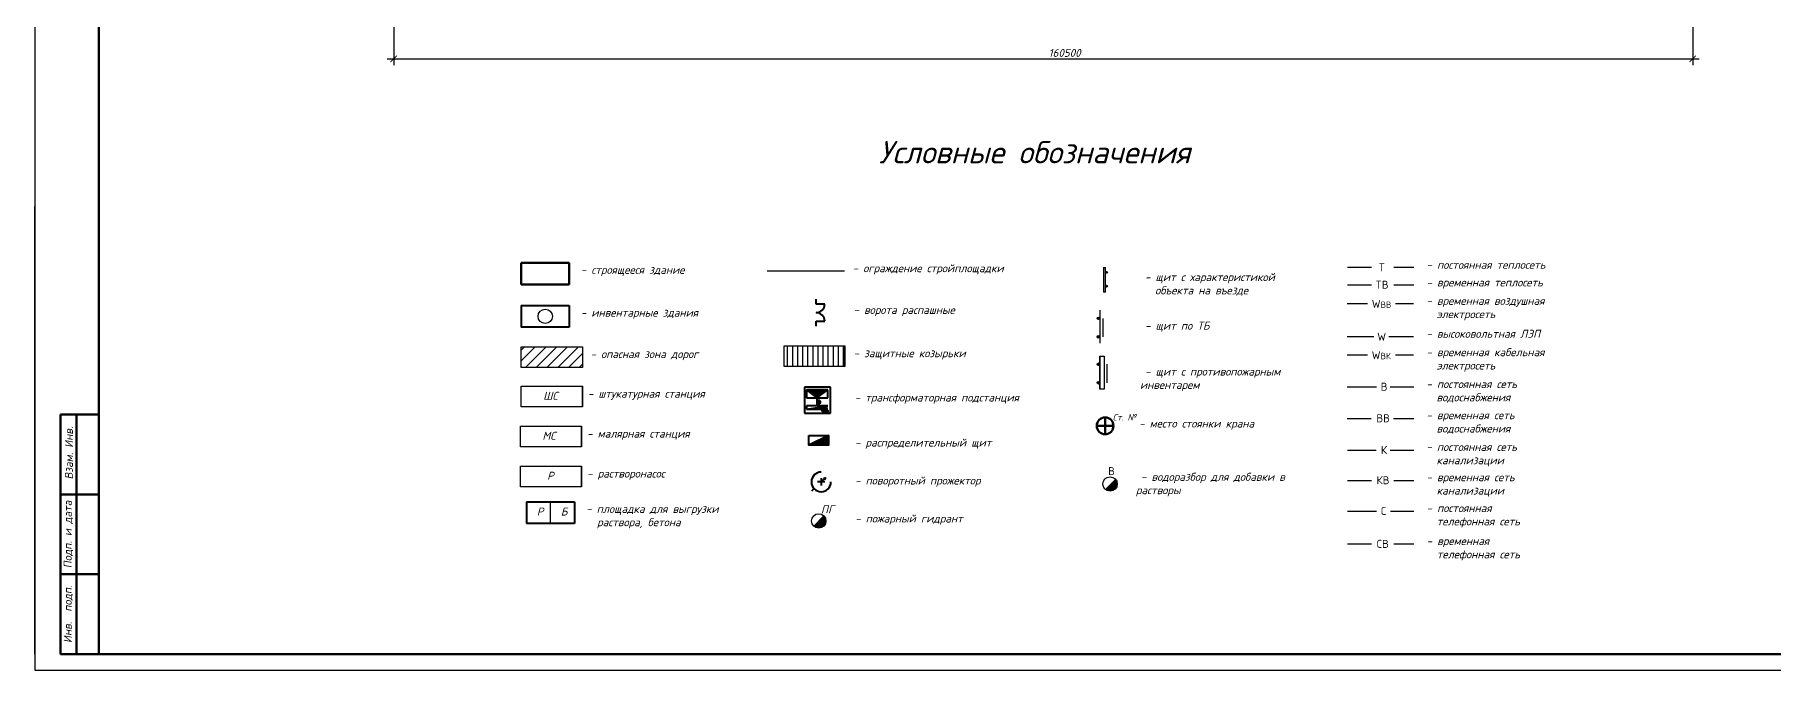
# Model space of a CAD drawing. Header units: millimetres. Extents: x -345369 to 252202, y 74562 to 424723.
# Drawn here: x 80777 to 135099, y 136341 to 156212 of the extents above; entities that cross this region are included whole.
import ezdxf

# ---------------------------------------------------------------- set-up
doc = ezdxf.new("R2010")
doc.units = ezdxf.units.MM
for name, color, linetype, lineweight in [('Канализация', 2, 'Continuous', 25), ('Основной [&]', 7, 'Continuous', 18), ('Рамка', 7, 'Continuous', 25), ('ТОнкая', 7, 'Continuous', 35)]:
    doc.layers.add(name, color=color, linetype=linetype, lineweight=lineweight)
doc.styles.add('PSTUDIO', font='isocpeur.TTF', dxfattribs={"oblique": 10, "height": 350})
doc.styles.get("Standard").update_dxf_attribs({"font": 'isocpeur.TTF', "oblique": 15})
doc.styles.add('standart-наклонный', font='isocpeui.ttf', dxfattribs={"height": 3})
doc.styles.add('вано размеры', font='isocpeui.ttf', dxfattribs={"height": 250})
doc.styles.add('Мой стиль', font='isocpeur.TTF', dxfattribs={"height": 4})
doc.linetypes.add('ограждение2', pattern='A,6.35,-2.54,[132,ltypeshp.shx,S=2.54,R=0,X=-2.54,Y=0],-2.54,25.4', length=36.83)
doc.dimstyles.new('ss400', dxfattribs={"dimtxt": 250, "dimasz": 200, "dimexe": 200, "dimexo": 200, "dimgap": 62.5, "dimtad": 1, "dimdec": 0, "dimlfac": 4, "dimrnd": 10, "dimdsep": 46, "dimtxsty": 'Standard', "dimblk": 'ARCHTICK', "dimcen": 250, "dimdle": 200, "dimadec": 0, "dimazin": 0, "dimtfac": 1, "dimtdec": 0, "dimtmove": 1, "dimatfit": 3, "dimfxl": 1, "dimarcsym": 0})

# ---------------------------------------------------------------- blocks, each defined once
blk = doc.blocks.new('_ArchTick')
at = {"color": 0, "linetype": 'ByBlock', "const_width": 0.15}
blk.add_lwpolyline([(-0.5, -0.5), (0.5, 0.5)], dxfattribs=at)
blk = doc.blocks.new('*D267')
at = {"layer": 'Defpoints', "color": 0, "transparency": 16777216}
for p in [(91993, 156736), (132582, 156736), (132582, 155458)]:
    blk.add_point(p, dxfattribs=at)
at = {"layer": 'Основной [&]', "color": 0, "lineweight": -2, "transparency": 16777216}
for p, q in [((91993, 156536), (91993, 155258)), ((132582, 156536), (132582, 155258)), ((91793, 155458), (132782, 155458))]:
    blk.add_line(p, q, dxfattribs=at)
at = {"layer": 'Основной [&]', "color": 0, "lineweight": -2, "transparency": 16777216, "xscale": 200, "yscale": 200, "zscale": 200, "rotation": 180}
blk.add_blockref('_ArchTick', (91993, 155458), dxfattribs=at)
at = {"layer": 'Основной [&]', "color": 0, "lineweight": -2, "transparency": 16777216, "xscale": 200, "yscale": 200, "zscale": 200}
blk.add_blockref('_ArchTick', (132582, 155458), dxfattribs=at)
at = {"layer": 'Основной [&]', "color": 0, "lineweight": 25, "transparency": 16777216, "insert": (112956, 155645), "char_height": 250, "attachment_point": 5}
blk.add_mtext('160500', dxfattribs=at)

msp = doc.modelspace()

# ---------------------------------------------------------------- hatches: boundary and pattern name
h = msp.add_hatch(color=256)
h.paths.add_polyline_path([(114294.546032, 148782.035507, 1), (114234.546032, 148782.035507, 1)])
h.paths.add_polyline_path([(114294.546032, 148348.382743, 1), (114234.546032, 148348.382743, 1)])
h = msp.add_hatch(color=256)
h.paths.add_polyline_path([(113973.280057, 146766.60234, 1), (114053.280057, 146766.60234, 1)])
h.paths.add_polyline_path([(113973.280057, 147344.806026, 1), (114053.280057, 147344.806026, 1)])
h = msp.add_hatch()
h.set_pattern_fill('ANSI31', color=256, scale=75, style=0)
h.set_pattern_definition([(45, (-79569.67, 127063.85), (-168.3798, 168.3798), [])])
h.paths.add_polyline_path([(95976.6186, 146456.823421), (95976.6186, 145812.034474), (97889.78734, 145812.034474), (97889.78734, 146456.823421)])
at = {"lineweight": 25}
h = msp.add_hatch(dxfattribs=at)
h.set_pattern_fill('ANSI31', color=0, scale=50, angle=45)
h.set_pattern_definition([(90, (-920589.09, 263732.55), (-158.75, 1e-14), [])])
h.paths.add_polyline_path([(104194.93825, 146484.439144), (104194.93825, 145839.650197), (106086.889939, 145839.650197), (106086.889939, 146484.439144)])
h = msp.add_hatch(color=256)
h.paths.add_polyline_path([(113973.280057, 145330.603914, 1), (114053.280057, 145330.603914, 1)])
h.paths.add_polyline_path([(113973.280057, 145908.807601, 1), (114053.280057, 145908.807601, 1)])
at = {"lineweight": 40}
for points in [[(104894.710204, 145112.676414), (105213.313695, 144862.318139), (105556.087024, 145112.676414)], [(105556.087024, 144603.798539), (104894.710204, 144508.988135), (105556.087024, 144508.988135)], [(105556.087024, 144465.463569), (105427.372725, 144408.162567), (105427.372725, 144406.544353), (105556.087024, 144406.544353)], [(105582.53341, 143381.035265), (105582.53341, 143682.665198), (104963.665394, 143381.035265)]]:
    msp.add_hatch(color=1, dxfattribs=at).paths.add_polyline_path(points)
at = {"lineweight": 30}
for points in [[(114216.735784, 142006.770044, 0.6681786379), (114600.83481, 142165.86907, 0.1989123674), (114534.933836, 142324.968095)], [(105115.599863, 140851.406183, 0.6681786379), (105499.698889, 141010.505209, 0.1989123674), (105433.797915, 141169.604234)]]:
    msp.add_hatch(color=5, dxfattribs=at).paths.add_polyline_path(points)

# ---------------------------------------------------------------- linework, layer by layer
at = {"lineweight": 60}
for p, q in [((95976.6186, 149082.753392), (95976.6186, 148407.753392)), ((95976.6186, 149082.753392), (97476.6186, 149082.753392)), ((95976.6186, 149082.753392), (95976.6186, 148407.753392)), ((97476.6186, 149082.753392), (97476.6186, 148407.753392)), ((97476.6186, 148407.753392), (95976.6186, 148407.753392))]:
    msp.add_line(p, q, dxfattribs=at)
for p, q in [((114168.530689, 148933.450325), (114234.546032, 148933.450325)), ((114168.530689, 148933.450325), (114168.530689, 148158.162914)), ((114234.546032, 148158.162914), (114234.546032, 148933.450325)), ((114234.546032, 148158.162914), (114168.530689, 148158.162914)), ((114053.280057, 147598.432465), (114053.280057, 146564.715917)), ((114156.750442, 146766.60234), (114156.750442, 147344.806026)), ((114053.280057, 146162.434039), (114053.280057, 145128.717491)), ((114287.784372, 145330.603914), (114287.784372, 145908.807601))]:
    msp.add_line(p, q)
at = {"color": 36, "lineweight": 30, "true_color": 0x804000}
for p, q in [((122542.661751, 148930.280843), (121792.248556, 148930.280843)), ((123868.213475, 148930.280843), (123239.524954, 148930.280843)), ((122542.661751, 148379.873301), (121792.248556, 148379.873301)), ((123868.213475, 148379.873301), (123239.524954, 148379.873301))]:
    msp.add_line(p, q, dxfattribs=at)
at = {"color": 7, "linetype": 'ограждение2', "lineweight": 25, "ltscale": 30}
msp.add_line((106081.148128, 148823.729113), (103664.711322, 148823.729113), dxfattribs=at)
at = {"lineweight": 40}
for p, q in [((105189.135606, 147792.620423), (105189.135606, 147942.393178)), ((105459.135606, 147792.620423), (105189.135606, 147792.620423)), ((95976.6186, 147744.169628), (95976.6186, 147069.169628)), ((95976.6186, 147744.169628), (97476.6186, 147744.169628)), ((95976.6186, 147744.169628), (95976.6186, 147069.169628)), ((97476.6186, 147744.169628), (97476.6186, 147069.169628)), ((105189.135606, 147252.620423), (105459.135606, 147252.620423)), ((105189.135606, 147102.847668), (105189.135606, 147252.620423)), ((97476.6186, 147069.169628), (95976.6186, 147069.169628)), ((96143.918782, 141607.87149), (96143.918782, 140932.87149)), ((96143.918782, 141607.87149), (97643.918782, 141607.87149)), ((96143.918782, 141607.87149), (96143.918782, 140932.87149)), ((97643.918782, 141607.87149), (97643.918782, 140932.87149)), ((97643.918782, 140932.87149), (96143.918782, 140932.87149))]:
    msp.add_line(p, q, dxfattribs=at)
at = {"color": 1, "lineweight": 30}
for p, q in [((122420.52493, 147802.988675), (121786.534202, 147802.988675)), ((123862.499121, 147802.988675), (123296.878779, 147802.988675)), ((122617.93242, 146770.962278), (121786.534202, 146770.962278)), ((123862.499121, 146770.962278), (123090.193487, 146770.962278)), ((122418.466613, 146197.928707), (121784.475885, 146197.928707)), ((123860.440803, 146197.928707), (123294.820461, 146197.928707))]:
    msp.add_line(p, q, dxfattribs=at)
at = {"lineweight": 30}
for p, q in [((104194.93825, 146484.439144), (106086.889939, 146484.439144)), ((104194.93825, 145839.650197), (104194.93825, 146484.439144)), ((106086.889939, 145839.650197), (106086.889939, 146484.439144)), ((106086.889939, 145839.650197), (104194.93825, 145839.650197)), ((97889.78734, 144576.313371), (97889.78734, 145221.102318)), ((97865.082327, 143326.658538), (97865.082327, 143971.447485)), ((97865.082327, 142077.003705), (97865.082327, 142721.792652))]:
    msp.add_line(p, q, dxfattribs=at)
at = {"color": 1, "lineweight": 40}
for p, q in [((105642.022473, 145187.886421), (104832.022473, 145187.886421)), ((104832.022473, 145187.886421), (104832.022473, 144377.886421)), ((105556.087024, 145112.676414), (104894.710204, 145112.676414)), ((104894.710204, 145112.676414), (104894.710204, 144862.318139)), ((104894.710204, 145112.676414), (105213.313695, 144862.318139)), ((105213.313695, 144862.318139), (105556.087024, 145112.676414)), ((105556.087024, 144862.318139), (105556.087024, 145112.676414)), ((105642.022473, 144377.886421), (105642.022473, 145187.886421)), ((104894.710204, 144862.318139), (105556.087024, 144862.318139)), ((105556.087024, 144603.798539), (104894.710204, 144603.798539)), ((104894.710204, 144603.798539), (104894.710204, 144508.988135)), ((104894.710204, 144508.988135), (105556.087024, 144603.798539)), ((104894.710204, 144508.988135), (105556.087024, 144508.988135)), ((105213.313695, 144862.318139), (105213.313695, 144603.798539)), ((105213.313695, 144727.17262), (105326.67353, 144727.17262)), ((105289.17353, 144727.17262), (105289.17353, 144802.17262)), ((105326.67353, 144727.17262), (105289.17353, 144727.17262)), ((105289.17353, 144652.17262), (105289.17353, 144727.17262)), ((105307.254845, 144780.629958), (105307.254845, 144727.17262)), ((105307.254845, 144727.17262), (105307.254845, 144673.715281)), ((105326.67353, 144689.67262), (105326.67353, 144764.67262)), ((105383.310119, 144435.584935), (105383.310119, 144508.988135)), ((104832.022473, 144377.886421), (105642.022473, 144377.886421)), ((105423.737756, 144435.584935), (105383.310119, 144435.584935)), ((105556.087024, 144465.463569), (105423.737756, 144406.544353)), ((105582.53341, 143682.665198), (104963.665394, 143381.035265)), ((105353.065843, 142342.830484), (105347.298508, 142117.904412)), ((105350.182176, 142230.367448), (105494.540434, 142367.502209)), ((105417.554341, 142335.102259), (105494.540434, 142367.502209)), ((105417.554341, 142335.102259), (105417.554341, 142335.102259)), ((105458.9379, 142296.30839), (105494.540434, 142367.502209)), ((105128.618232, 142019.890274), (105049.877642, 141945.08976)), ((105462.645212, 142227.483781), (105237.71914, 142233.251116))]:
    msp.add_line(p, q, dxfattribs=at)
at = {"color": 5, "lineweight": 30}
for p, q in [((122699.05299, 145191.830771), (121788.592519, 145191.830771)), ((123864.557438, 145191.830771), (123130.977878, 145191.830771)), ((122539.005714, 144205.509795), (121788.592519, 144205.509795)), ((123864.557438, 144205.509795), (123235.868918, 144205.509795)), ((105115.599863, 140851.406183), (105433.797915, 141169.604234))]:
    msp.add_line(p, q, dxfattribs=at)
at = {"color": 7, "lineweight": 50}
msp.add_line((114220.797256, 144235.6838, -62.494718), (114220.797256, 143728.397257, 62.494718), dxfattribs=at)
at = {"color": 0, "lineweight": -2}
msp.add_line((96893.918782, 140932.87149), (96893.918782, 141607.87149), dxfattribs=at)
at = {"color": 98, "lineweight": 30}
for p, q in [((122699.07984, 141307.978627), (121796.825789, 141307.978627)), ((123872.790707, 141307.978627), (123138.181773, 141307.978627)), ((122547.238984, 140278.46951), (121796.825789, 140278.46951)), ((123872.790707, 140278.46951), (123244.102187, 140278.46951))]:
    msp.add_line(p, q, dxfattribs=at)
at = {"lineweight": 30}
for points in [[(95976.6186, 146456.823421), (97889.78734, 146456.823421), (97889.78734, 145812.034474), (95976.6186, 145812.034474)], [(95976.6186, 145221.102318), (97889.78734, 145221.102318), (97889.78734, 144576.313371), (95976.6186, 144576.313371)], [(95951.913587, 143971.447485), (97865.082327, 143971.447485), (97865.082327, 143326.658538), (95951.913587, 143326.658538)], [(95951.913587, 142721.792652), (97865.082327, 142721.792652), (97865.082327, 142077.003705), (95951.913587, 142077.003705)]]:
    msp.add_lwpolyline(points, close=True, dxfattribs=at)
at = {"color": 0, "lineweight": 25}
msp.add_lwpolyline([(104194.93825, 146484.439144), (106086.889939, 146484.439144), (106086.889939, 145839.650197), (104194.93825, 145839.650197)], close=True, dxfattribs=at)
at = {"color": 7, "lineweight": 25, "ltscale": 0.5}
msp.add_lwpolyline([(114053.280057, 146162.434039), (114189.119028, 146162.434039), (114189.119028, 145133.578008), (114053.280057, 145133.578008)], close=True, dxfattribs=at)
at = {"color": 1, "lineweight": 40}
for points in [[(105423.737756, 144465.463569), (105556.087024, 144465.463569), (105556.087024, 144406.544353), (105423.737756, 144406.544353)], [(104963.665394, 143682.665198), (105582.53341, 143682.665198), (105582.53341, 143381.035265), (104963.665394, 143381.035265)]]:
    msp.add_lwpolyline(points, close=True, dxfattribs=at)
for centre, radius in [((114264.546032, 148782.035507), 30), ((114264.546032, 148348.382743), 30), ((96726.6186, 147406.669628), 225), ((114013.280057, 147344.806026), 40), ((114013.280057, 146766.60234), 40), ((114013.280057, 145908.807601), 40), ((114013.280057, 145330.603914), 40)]:
    msp.add_circle(centre, radius)
at = {"color": 7, "lineweight": 50}
msp.add_circle((114220.797256, 143982.040529), 262.561929, dxfattribs=at)
at = {"color": 5, "lineweight": 30}
for centre in [(114375.83481, 142165.86907), (105274.698889, 141010.505209)]:
    msp.add_circle(centre, 225, dxfattribs=at)
at = {"lineweight": 40}
for centre, start, end in [((105189.135606, 147792.620423), 270, 0), ((105189.135606, 147252.620423), 0, 90)]:
    msp.add_arc(centre, 270, start, end, dxfattribs=at)
at = {"color": 1, "lineweight": 40}
msp.add_arc((105350.182176, 142230.367448), 305.599774, 90, 0, dxfattribs=at)
at = {"layer": 'Канализация'}
for p, q in [((122694.963205, 143213.550685), (121792.709154, 143213.550685)), ((123868.674073, 143213.550685), (123134.065138, 143213.550685)), ((122543.122349, 142268.372734), (121792.709154, 142268.372734)), ((123868.674073, 142268.372734), (123239.985552, 142268.372734))]:
    msp.add_line(p, q, dxfattribs=at)
at = {"layer": 'Рамка', "color": 0, "linetype": 'Continuous', "lineweight": 30}
for p, q in [((80776.563325, 195741.118029), (80776.563325, 136341.118029)), ((80776.563325, 136341.118029), (164876.563325, 136341.118029))]:
    msp.add_line(p, q, dxfattribs=at)
at = {"layer": 'Рамка', "color": 0, "linetype": 'Continuous', "lineweight": 50}
for p, q in [((82776.563325, 195241.118029), (82776.563325, 136841.118029)), ((81576.563325, 136841.118029), (81576.563325, 144341.118029)), ((81576.563325, 144341.118029), (82776.563325, 144341.118029)), ((82076.563325, 136841.118029), (82076.563325, 144341.118029)), ((81576.563325, 141841.118029), (82776.563325, 141841.118029)), ((81576.563325, 139341.118029), (82776.563325, 139341.118029)), ((82076.563325, 136841.118029), (81576.563325, 136841.118029)), ((81576.563325, 136841.118029), (82076.563325, 136841.118029)), ((82776.563325, 136841.118029), (82076.563325, 136841.118029)), ((82776.563325, 136841.118029), (164376.563325, 136841.118029))]:
    msp.add_line(p, q, dxfattribs=at)
at = {"layer": 'Рамка', "color": 0}
msp.add_line((80776.563325, 136841.118029), (80776.563325, 150841.118029), dxfattribs=at)
at = {"layer": 'ТОнкая', "lineweight": 50}
msp.add_line((113958.235326, 143982.040529), (114483.359185, 143982.040529), dxfattribs=at)

# ---------------------------------------------------------------- texts
at = {"style": 'standart-наклонный'}
for s, insert, char_height, width, attachment_point in [('Условные обозначения', (107150.664714, 152890.25896), 700, 19449.37915559, 1), (' - строящееся здание', (97678.937268, 148985.736584), 250, 5177.77336126, 1), (' - ограждение стройплощадки', (106174.140127, 149036.100533), 250, 5177.77336126, 1), (' - постоянная теплосеть', (124105.18334, 149143.352352), 250, 6648.51904972, 1), (' - щит с характеристикой \\P   объекта на въезде', (115307.835825, 148760.806716), 250, 5177.77336126, 1), (' - временная теплосеть', (124105.18334, 148592.94481), 250, 6648.51904972, 1), (' - временная воздушная \\P   электросеть', (124101.527303, 148016.971021), 250, 6648.51904972, 1), (' - инвентарные здания', (97678.937268, 147647.15282), 250, 5177.77336126, 1), (' - ворота распашные', (106201.72952, 147732.194758), 250, 5177.77336126, 1), (' - щит по ТБ', (115310.427725, 147240.762898), 250, 5177.77336126, 1), ('{\\fISOCPEUR|b0|i1|c204|p34; - высоковольтная ЛЭП}', (124101.527303, 146987.034915), 250, 6648.51904972, 1), (' - опасная зона дорог', (97982.779339, 146352.719938), 250, 5177.77336126, 1), (' - защитные козырьки', (106201.72952, 146378.012835), 250, 5177.77336126, 1), (' - временная кабельная\\P   электросеть', (124101.527303, 146410.764638), 250, 6648.51904972, 1), (' - щит с противопожарным инвентарем', (115310.427725, 145804.764472), 250, 5177.77336126, 1), ('ШС', (96663.011264, 145046.73111), 250, 910.50381514, 1), (' - штукатурная станция', (97899.766829, 145114.545936), 250, 5177.77336126, 1), (' - постоянная сеть \\P   водоснабжения', (124101.527303, 145415.871603), 250, 6648.51904972, 1), ('{\\fISOCPEUR|b0|i0|c204|p34;\\Q15; - трансформаторная подстанция}', (106236.49654, 144994.174191), 250, 7083.62934973, 1), (' - место стоянки крана', (115123.988875, 144180.675572), 250, 7439.28771462, 1), (' - временная сеть \\P   водоснабжения', (124100.88075, 144440.499962), 250, 6648.51904972, 1), ('МС', (96638.306251, 143797.076278), 250, 910.50381514, 1), (' - малярная станция', (97875.061816, 143864.891103), 250, 5177.77336126, 1), (' - распределительный щит', (106244.521289, 143585.172965), 250, 5177.77336126, 1), (' - постоянная сеть\\P   канализации', (124100.255849, 143448.202055), 250, 6648.51904972, 1), ('Р', (96786.818493, 142547.421445), 250, 910.50381514, 1), (' - растворонасос', (97875.061816, 142615.23627), 250, 5177.77336126, 1), (' - поворотный прожектор', (106247.693427, 142397.970079), 250, 5177.77336126, 1), (' - водоразбор для добавки в растворы', (115182.276115, 142513.372008), 250, 5177.77336126, 1), (' - временная сеть \\P   канализации', (124103.427988, 142500.568376), 250, 6648.51904972, 1), ('Р', (96669.440272, 141428.545207), 250, 217.32678242, 3), ('Б', (97419.440272, 141428.545207), 250, 217.32678242, 3), ('\\pi-500,l500; - площадка для выгрузки    раствора, бетона', (97846.23745, 141510.854682), 250, 5177.77336126, 1), (' - постоянная \\P   телефонная сеть', (124107.24105, 141537.536885), 250, 6648.51904972, 1), (' - пожарный гидрант', (106251.506489, 141210.585539), 250, 5177.77336126, 1), (' - временная \\P   телефонная сеть', (124110.215282, 140507.480083), 250, 6648.51904972, 1)]:
    msp.add_mtext(s, dxfattribs=dict(at, insert=insert, char_height=char_height, width=width, attachment_point=attachment_point))
at = {"color": 36, "lineweight": 30, "true_color": 0x804000, "char_height": 250, "attachment_point": 1, "style": 'Мой стиль'}
for s, insert in [('{\\fISOCPEUR|b0|i0|c204|p34;T}', (122767.099261, 149063.433526)), ('{\\fISOCPEUR|b0|i0|c204|p34;TВ}', (122670.917272, 148519.82992))]:
    msp.add_mtext(s, dxfattribs=dict(at, insert=insert))
at = {"color": 1, "attachment_point": 7, "style": 'Мой стиль'}
for s, insert, char_height in [('{\\fISOCPEUR|b0|i0|c0|p34;\\H1.25x;W\\fISOCPEUR|b0|i0|c204|p34;\\H0.80004x;ВВ}', (122552.751083, 147671.047139), 200), ('{\\fISOCPEUR|b0|i0|c0|p34;W}', (122723.448084, 146644.707021), 250), ('{\\fISOCPEUR|b0|i0|c0|p34;\\H1.25x;W\\fISOCPEUR|b0|i0|c204|p34;\\H0.80004x;ВК}', (122550.692766, 146065.987171), 200)]:
    msp.add_mtext(s, dxfattribs=dict(at, insert=insert, char_height=char_height))
at = {"color": 5, "lineweight": 30, "char_height": 250, "attachment_point": 1, "style": 'Мой стиль'}
for s, insert in [('{\\fISOCPEUR|b0|i0|c204|p34;В}', (122833.855026, 145331.78739)), ('{\\fISOCPEUR|b0|i0|c204|p34;ВВ}', (122699.321705, 144345.466414))]:
    msp.add_mtext(s, dxfattribs=dict(at, insert=insert))
at = {"color": 7, "lineweight": 25, "insert": (114461.319488, 144350.620334), "char_height": 200, "width": 3033.49570756, "attachment_point": 1, "style": 'вано размеры'}
msp.add_mtext('Ст. №', dxfattribs=at)
at = {"color": 5, "char_height": 250, "attachment_point": 3, "style": 'Мой стиль'}
for s, insert in [('{\\fISOCPEUR|b0|i0|c204|p34;В}', (114524.241983, 142691.774981)), ('{\\Q15;ПГ}', (105752.070951, 141499.802712))]:
    msp.add_mtext(s, dxfattribs=dict(at, insert=insert))
at = {"color": 98, "lineweight": 30, "char_height": 250, "attachment_point": 1, "style": 'Мой стиль'}
for s, insert in [('{\\fISOCPEUR|b0|i0|c204|p34;С}', (122842.088296, 141447.935246)), ('{\\fISOCPEUR|b0|i0|c204|p34;СВ}', (122707.554974, 140418.426129))]:
    msp.add_mtext(s, dxfattribs=dict(at, insert=insert))
at = {"layer": 'Канализация', "char_height": 250, "attachment_point": 1, "style": 'Мой стиль'}
for s, insert in [('{\\fISOCPEUR|b0|i0|c204|p34;К}', (122837.971661, 143353.507304)), ('{\\fISOCPEUR|b0|i0|c204|p34;КВ}', (122703.43834, 142408.329354))]:
    msp.add_mtext(s, dxfattribs=dict(at, insert=insert))
at = {"layer": 'Рамка', "color": 0, "width": 2500, "attachment_point": 5, "rotation": 90, "style": 'PSTUDIO'}
for s, insert, char_height in [('Взам. Инв.', (81843.82003, 143137.099264), 250), ('Подп. и дата', (81826.563325, 140591.118029), 250), ('{\\H1.1364x;Инв.  подп}.', (81826.563325, 138091.118029), 220)]:
    msp.add_mtext(s, dxfattribs=dict(at, insert=insert, char_height=char_height))

# ---------------------------------------------------------------- dimensions: what is measured, and where the dimension line sits
at = {"layer": 'Основной [&]', "lineweight": 25}
dim = msp.add_linear_dim(base=(132582.317583, 155457.661018), p1=(91993.067799, 156736.1994), p2=(132582.317583, 156736.1994), text='160500', dimstyle='ss400', dxfattribs=at)
dim.commit()
dim.dimension.update_dxf_attribs({"geometry": '*D267', "text_midpoint": (112955.879913, 155457.661018), "dimtype": 160})

doc.saveas('drawing.dxf')
